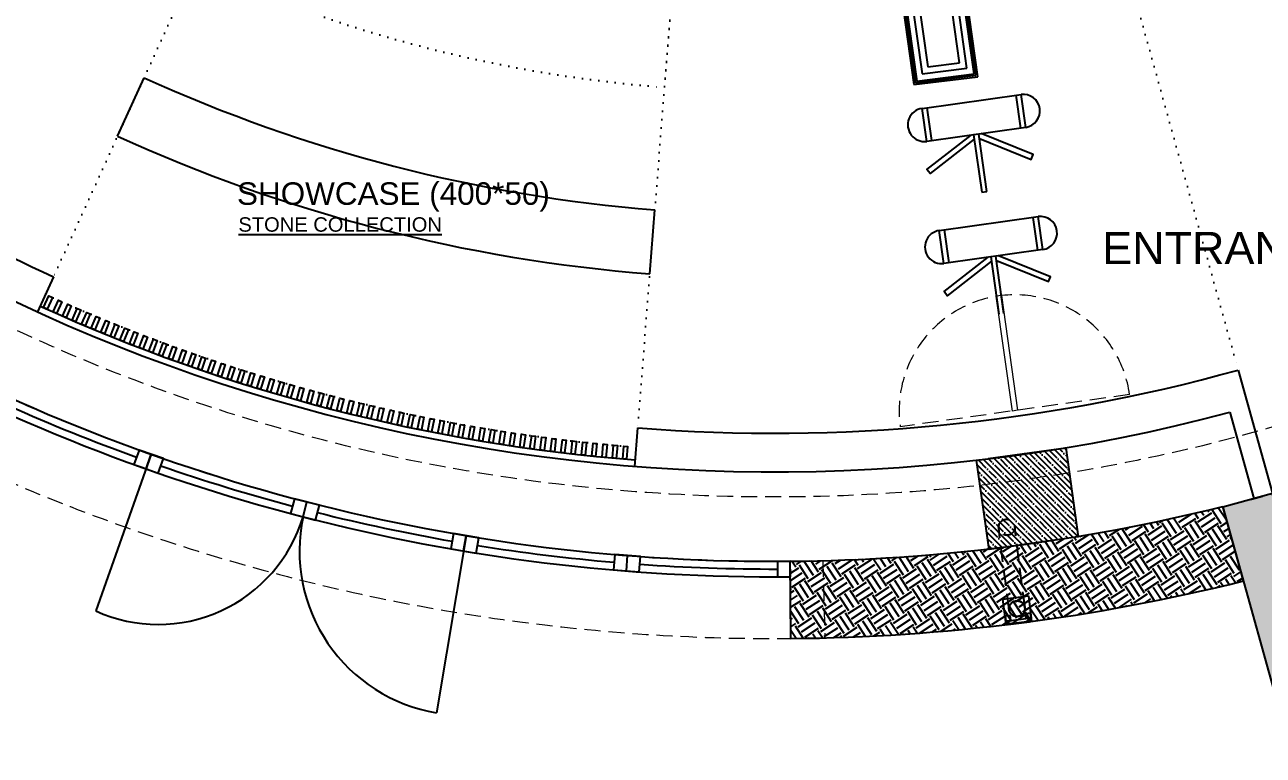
# Model space of a CAD drawing. Header units: millimetres. Extents: x 132785 to 150483, y 90225 to 103753.
# Drawn here: x 135139 to 136101, y 91648 to 92216 of the extents above; entities that cross this region are included whole.
import ezdxf

# ---------------------------------------------------------------- set-up
doc = ezdxf.new("R2010")
doc.units = ezdxf.units.MM
doc.linetypes.add('061-GZM-AP-100$0$HIDDEN', pattern=[0.375, 0.25, -0.125])
doc.linetypes.add('DOT', pattern=[6.35, 0, -6.35])
for name, color, linetype in [('061-GZM-AP-100$0$A-cam', 20, 'Continuous'), ('061-GZM-AP-100$0$A-cephe', 181, 'Continuous'), ('061-GZM-AP-100$0$A-earthwall', 4, 'Continuous'), ('061-GZM-AP-100$0$A-HATCH', 8, 'Continuous'), ('061-GZM-AP-100$0$A-tasiyici', 5, 'Continuous')]:
    doc.layers.add(name, color=color, linetype=linetype)
doc.layers.add('061-GZM-AP-100$0$A-kiris', color=252, linetype='Continuous', lineweight=0)
doc.styles.get("Standard").update_dxf_attribs({"font": 'arial.ttf'})

# ---------------------------------------------------------------- blocks, each defined once
blk = doc.blocks.new('061-GZM-AP-100$0$a')
at = {"layer": '061-GZM-AP-100$0$A-cephe'}
blk.add_line((0, 18), (0, 30), dxfattribs=at)
blk.add_lwpolyline([(-10, 30), (-10, 18), (10, 18), (10, 30)], close=True, dxfattribs=at)
blk = doc.blocks.new('061-GZM-AP-100$0$20-40-2')
at = {"color": 20, "ltscale": 2}
for points in [[(0, 0), (40, 0), (40, 40), (0, 40)], [(2, 2), (38, 2), (38, 38), (2, 38)]]:
    blk.add_lwpolyline(points, close=True, dxfattribs=at)
blk = doc.blocks.new('*U3')
at = {"color": 20, "ltscale": 0.2}
blk.add_lwpolyline([(-5.5, 25), (-4.3, 25), (-3.2, 23, -0.414221), (-3.4, 22.3), (-3.5, 22.2, 0.414228), (-3.6, 22), (-2.9, 20.8, 0.767327), (-2, 21), (-2, 25), (1.7, 25), (2, 25.2), (2.2, 25), (6, 25), (6, 21, 0.76731), (6.9, 20.8), (7.6, 22, 0.414194), (7.5, 22.2), (7.3, 22.3, -0.414213), (7.2, 23), (8.3, 25), (14, 25), (14, 15.2), (14.2, 15), (14, 14.7), (14, 2), (34, 2), (34, 4), (16, 4), (16, 25), (22, 25), (22, 27), (-5.5, 27)], format="xyb", close=True, dxfattribs=at)
at = {"color": 20}
blk.add_lwpolyline([(10, 20), (10, 0), (176, 0), (176, 20), (174, 20), (174, 2), (12, 2), (12, 20), (10, 20)], dxfattribs=at)
blk.add_lwpolyline([(12, 3.5), (14, 3.5), (14, 18.5), (12, 18.5)], close=True, dxfattribs=at)

msp = doc.modelspace()

# ---------------------------------------------------------------- hatches: boundary and pattern name
at = {"layer": '061-GZM-AP-100$0$A-HATCH'}
h = msp.add_hatch(dxfattribs=at)
h.set_pattern_fill('ANSI35', color=253, angle=-37, style=0)
h.set_pattern_definition([(8, (135720.849, 93248.707), (-0.88375, 6.288202), []), (8, (135724.435, 93246.005), (-0.88375, 6.288202), [7.9375, -1.5875, 0, -1.5875])])
h.paths.add_polyline_path([(136069.799, 91840.753), (136123.247, 91648.027), (136161.792, 91658.717), (136108.344, 91851.443)])
h.paths.add_polyline_path([(136783.098, 92260.919), (136968.543, 92078.682), (136940.507, 92050.152), (136755.062, 92232.389)])
h.paths.add_polyline_path([(137089.158, 93428.388), (137085.679, 93453.144), (136743.963, 93405.119), (136747.442, 93380.363)])
edge = h.paths.add_edge_path()
edge.add_line((137161.19, 93415.79), (137136.426, 93412.31))
edge.add_arc((135720.849, 93248.707), 1425, 352.502601, 366.592595, ccw=False)
edge.add_line((137133.666, 93062.771), (136747.441, 93117.052))
edge.add_line((136747.441, 93117.052), (136743.962, 93092.295))
edge.add_line((136743.962, 93092.295), (137154.945, 93034.535))
edge.add_arc((135720.849, 93248.707), 1450, 351.506065, 366.616865)
h = msp.add_hatch(dxfattribs=at)
h.set_pattern_fill('ANSI35', color=253, angle=-90, style=0)
h.set_pattern_definition([(315, (22133.83, 1802.77), (4.49012806, 4.49012806), []), (315, (22133.83, 1798.28), (4.49012806, 4.49012806), [7.9375, -1.5875, 0, -1.5875])])
h.paths.add_polyline_path([(135957.309, 91817.689), (135887.99, 91807.947), (135878.248, 91877.266), (135947.567, 91887.008)])

# ---------------------------------------------------------------- linework, layer by layer
at = {"color": 253, "ltscale": 12}
for p, q in [((135781.748, 92563.91), (135836.051, 92177.528)), ((135870.789, 92181.84), (135847.15, 92350.039)), ((135836.051, 92177.528), (135870.789, 92181.84))]:
    msp.add_line(p, q, dxfattribs=at)
at = {"color": 253}
for p, q in [((135775.308, 92555.844), (135829.651, 92169.176)), ((135776.382, 92557.183), (135830.717, 92170.568)), ((135777.456, 92558.525), (135831.784, 92171.96)), ((135813.195, 92376.08), (135840.317, 92183.096)), ((135865.13, 92186.176), (135841.501, 92354.308)), ((135876.447, 92177.504), (135852.795, 92345.797)), ((135877.862, 92176.42), (135854.206, 92344.741)), ((135879.276, 92175.336), (135855.616, 92343.686)), ((135840.317, 92183.096), (135865.13, 92186.176)), ((135829.651, 92169.176), (135879.276, 92175.336)), ((135830.717, 92170.568), (135877.862, 92176.42)), ((135831.784, 92171.96), (135876.447, 92177.504)), ((135835.941, 92150.639), (135912.884, 92161.452)), ((135908.824, 92160.882), (135912.415, 92135.333)), ((135916.475, 92135.903), (135912.884, 92161.452)), ((135839.531, 92125.09), (135835.941, 92150.639)), ((135843.591, 92125.66), (135840.001, 92151.209)), ((135916.475, 92135.903), (135839.531, 92125.09)), ((135879.984, 92130.775), (135876.023, 92130.218)), ((135886.246, 92086.213), (135879.984, 92130.775)), ((135876.023, 92130.218), (135882.285, 92085.656)), ((135882.285, 92085.656), (135886.246, 92086.213)), ((135849.273, 92055.771), (135926.217, 92066.585)), ((135922.157, 92066.014), (135925.748, 92040.465)), ((135929.808, 92041.036), (135926.217, 92066.585)), ((135852.864, 92030.222), (135849.273, 92055.771)), ((135856.924, 92030.793), (135853.333, 92056.341)), ((135929.808, 92041.036), (135852.864, 92030.222)), ((135893.316, 92035.907), (135889.355, 92035.35)), ((135889.355, 92035.35), (135895.618, 91990.788)), ((135899.579, 91991.345), (135893.316, 92035.907)), ((136037.584, 91822.977), (136031.453, 91832.365)), ((136035.441, 91829.162), (136044.998, 91835.403)), ((136050.876, 91831.658), (136047.981, 91836.091)), ((136050.415, 91829.461), (136061.048, 91836.406)), ((136054.863, 91834.262), (136052.916, 91837.243)), ((136053.019, 91825.474), (136063.652, 91832.418)), ((136058.85, 91836.867), (136057.842, 91838.411)), ((136068.453, 91827.97), (136061.509, 91838.603)), ((136072.441, 91830.574), (136066.028, 91840.392)), ((136085.692, 91783.446), (136069.652, 91841.285)), ((135981.624, 91818.662), (135989.514, 91823.814)), ((135998.741, 91812.776), (135991.796, 91823.409)), ((135993.993, 91822.948), (135997.729, 91825.388)), ((135996.597, 91818.961), (136007.23, 91825.905)), ((136012.032, 91821.457), (136008.119, 91827.449)), ((136011.571, 91819.26), (136022.204, 91826.204)), ((136016.019, 91824.061), (136013.138, 91828.472)), ((136020.007, 91826.665), (136018.147, 91829.512)), ((136020.468, 91828.863), (136023.048, 91830.548)), ((136029.61, 91817.769), (136022.665, 91828.402)), ((136033.597, 91820.373), (136026.652, 91831.006)), ((136038.045, 91825.174), (136048.678, 91832.119)), ((136047.187, 91814.08), (136040.243, 91824.713)), ((136051.175, 91816.685), (136044.23, 91827.318)), ((136055.162, 91819.289), (136048.217, 91829.922)), ((136055.623, 91821.486), (136066.256, 91828.431)), ((136068.753, 91812.996), (136061.808, 91823.629)), ((136072.74, 91815.601), (136065.795, 91826.234)), ((136067.992, 91825.773), (136073.04, 91829.069)), ((136070.597, 91821.785), (136074.375, 91824.253)), ((135925.203, 91812.149), (135927.224, 91813.469)), ((135938.332, 91803.659), (135931.517, 91814.093)), ((135942.319, 91806.263), (135936.702, 91814.864)), ((135940.176, 91812.448), (135946.086, 91816.308)), ((135942.78, 91808.46), (135953.413, 91815.405)), ((135959.897, 91802.575), (135952.952, 91813.208)), ((135955.61, 91814.944), (135953.903, 91817.559)), ((135955.149, 91812.747), (135965.476, 91819.491)), ((135957.754, 91808.759), (135968.387, 91815.704)), ((135959.598, 91817.548), (135959.039, 91818.405)), ((135973.188, 91811.256), (135967.574, 91819.852)), ((135977.176, 91813.86), (135972.68, 91820.743)), ((135972.727, 91809.059), (135983.36, 91816.003)), ((135981.163, 91816.464), (135977.775, 91821.651)), ((135990.766, 91807.567), (135983.821, 91818.2)), ((135994.753, 91810.172), (135987.809, 91820.805)), ((135999.202, 91814.973), (136009.835, 91821.918)), ((136008.344, 91803.879), (136001.399, 91814.512)), ((136012.331, 91806.483), (136005.386, 91817.116)), ((136016.318, 91809.088), (136009.374, 91819.721)), ((136014.175, 91815.272), (136024.808, 91822.217)), ((136016.779, 91811.285), (136027.412, 91818.23)), ((136029.909, 91802.795), (136022.964, 91813.428)), ((136033.896, 91805.399), (136026.951, 91816.032)), ((136029.149, 91815.571), (136039.782, 91822.516)), ((136031.753, 91811.584), (136042.386, 91818.529)), ((136034.357, 91807.597), (136044.99, 91814.541)), ((136046.726, 91811.883), (136057.359, 91818.828)), ((136049.331, 91807.896), (136059.964, 91814.841)), ((136064.765, 91810.392), (136057.82, 91821.025)), ((136064.304, 91808.195), (136074.937, 91815.14)), ((136073.201, 91817.798), (136075.711, 91819.437)), ((136076.954, 91814.955), (136075.398, 91817.337)), ((135842.768, 91801.918), (135841.577, 91803.742)), ((135842.307, 91799.721), (135849.511, 91804.427)), ((135860.345, 91798.23), (135855.916, 91805.012)), ((135864.333, 91800.834), (135861.271, 91805.523)), ((135868.32, 91803.438), (135866.613, 91806.052)), ((135868.781, 91805.636), (135869.94, 91806.392)), ((135877.923, 91794.542), (135870.978, 91805.175)), ((135881.91, 91797.146), (135875.49, 91806.977)), ((135885.898, 91799.75), (135880.799, 91807.556)), ((135883.755, 91805.935), (135887.378, 91808.302)), ((135886.359, 91801.947), (135896.992, 91808.892)), ((135899.488, 91793.458), (135892.543, 91804.091)), ((135903.475, 91796.062), (135896.531, 91806.695)), ((135899.189, 91808.431), (135898.412, 91809.62)), ((135898.728, 91806.234), (135905.225, 91810.477)), ((135901.332, 91802.247), (135911.965, 91809.191)), ((135903.937, 91798.259), (135914.57, 91805.204)), ((135916.767, 91804.743), (135912.408, 91811.416)), ((135916.306, 91802.546), (135926.939, 91809.49)), ((135920.754, 91807.347), (135917.635, 91812.123)), ((135918.91, 91798.558), (135929.543, 91805.503)), ((135924.742, 91809.951), (135922.851, 91812.847)), ((135934.344, 91801.055), (135927.4, 91811.688)), ((135933.883, 91798.857), (135944.516, 91805.802)), ((135951.922, 91797.366), (135944.977, 91807.999)), ((135955.91, 91799.971), (135948.965, 91810.604)), ((135960.358, 91804.772), (135970.991, 91811.717)), ((135969.5, 91793.678), (135962.555, 91804.311)), ((135973.487, 91796.282), (135966.543, 91806.915)), ((135977.475, 91798.887), (135970.53, 91809.52)), ((135975.331, 91805.071), (135985.964, 91812.016)), ((135977.936, 91801.084), (135988.569, 91808.029)), ((135995.052, 91795.198), (135988.108, 91805.831)), ((135990.305, 91805.37), (136000.938, 91812.315)), ((135992.909, 91801.383), (136003.542, 91808.328)), ((135995.513, 91797.396), (136006.146, 91804.34)), ((136007.883, 91801.682), (136018.516, 91808.627)), ((136010.487, 91797.695), (136021.12, 91804.639)), ((136025.921, 91800.191), (136018.977, 91810.824)), ((136025.46, 91797.994), (136036.093, 91804.938)), ((136043.499, 91796.503), (136036.554, 91807.136)), ((136047.487, 91799.107), (136040.542, 91809.74)), ((136051.474, 91801.711), (136044.529, 91812.344)), ((136051.935, 91803.908), (136062.568, 91810.853)), ((136061.077, 91792.814), (136054.132, 91803.447)), ((136065.064, 91795.419), (136058.12, 91806.052)), ((136069.052, 91798.023), (136062.107, 91808.656)), ((136066.908, 91804.208), (136077.541, 91811.152)), ((136069.513, 91800.22), (136079.272, 91806.595)), ((136079.752, 91804.864), (136079.685, 91804.968)), ((135734.026, 91738.765), (135733.502, 91798.762)), ((135737.899, 91794.101), (135734.847, 91798.775)), ((135738.36, 91796.298), (135742.292, 91798.866)), ((135747.502, 91785.204), (135740.558, 91795.837)), ((135751.49, 91787.808), (135744.545, 91798.441)), ((135755.477, 91790.413), (135749.87, 91798.998)), ((135753.334, 91796.597), (135757.265, 91799.165)), ((135755.938, 91792.61), (135766.368, 91799.422)), ((135769.067, 91784.12), (135762.123, 91794.753)), ((135773.055, 91786.724), (135766.11, 91797.357)), ((135768.307, 91796.896), (135772.488, 91799.627)), ((135768.768, 91799.094), (135768.509, 91799.491)), ((135770.912, 91792.909), (135781.545, 91799.854)), ((135773.516, 91788.922), (135784.149, 91795.866)), ((135786.346, 91795.405), (135783.31, 91800.053)), ((135785.885, 91793.208), (135796.518, 91800.153)), ((135788.489, 91789.221), (135799.122, 91796.165)), ((135790.333, 91798.01), (135788.836, 91800.302)), ((135803.924, 91791.717), (135798.016, 91800.762)), ((135803.463, 91789.52), (135814.096, 91796.465)), ((135807.911, 91794.321), (135803.507, 91801.065)), ((135811.899, 91796.926), (135808.984, 91801.388)), ((135812.36, 91799.123), (135816.566, 91801.87)), ((135821.502, 91788.029), (135814.557, 91798.662)), ((135825.489, 91790.633), (135818.544, 91801.266)), ((135829.476, 91793.237), (135823.526, 91802.347)), ((135827.333, 91799.422), (135832.874, 91803.041)), ((135829.937, 91795.435), (135840.57, 91802.379)), ((135839.079, 91784.34), (135832.135, 91794.973)), ((135843.067, 91786.945), (135836.122, 91797.578)), ((135847.054, 91789.549), (135840.109, 91800.182)), ((135844.911, 91795.734), (135855.544, 91802.678)), ((135847.515, 91791.746), (135858.148, 91798.691)), ((135860.644, 91783.256), (135853.7, 91793.889)), ((135864.632, 91785.861), (135857.687, 91796.494)), ((135859.884, 91796.033), (135870.517, 91802.977)), ((135862.489, 91792.045), (135873.122, 91798.99)), ((135865.093, 91788.058), (135875.726, 91795.003)), ((135877.462, 91792.344), (135888.095, 91799.289)), ((135880.066, 91788.357), (135890.699, 91795.302)), ((135895.501, 91790.853), (135888.556, 91801.486)), ((135895.04, 91788.656), (135905.673, 91795.601)), ((135913.078, 91787.165), (135906.134, 91797.798)), ((135917.066, 91789.769), (135910.121, 91800.402)), ((135921.053, 91792.374), (135914.109, 91803.007)), ((135921.514, 91794.571), (135932.147, 91801.516)), ((135930.656, 91783.477), (135923.711, 91794.11)), ((135934.644, 91786.081), (135927.699, 91796.714)), ((135938.631, 91788.685), (135931.686, 91799.318)), ((135936.488, 91794.87), (135947.121, 91801.815)), ((135939.092, 91790.883), (135949.725, 91797.827)), ((135956.209, 91784.997), (135949.264, 91795.63)), ((135951.461, 91795.169), (135962.094, 91802.114)), ((135954.065, 91791.182), (135964.698, 91798.126)), ((135956.67, 91787.194), (135967.303, 91794.139)), ((135969.039, 91791.481), (135979.672, 91798.426)), ((135971.643, 91787.493), (135982.276, 91794.438)), ((135987.078, 91789.99), (135980.133, 91800.623)), ((135991.065, 91792.594), (135984.12, 91803.227)), ((135986.617, 91787.793), (135997.25, 91794.737)), ((136004.655, 91786.301), (135997.711, 91796.934)), ((136008.643, 91788.906), (136001.698, 91799.539)), ((136012.63, 91791.51), (136005.685, 91802.143)), ((136013.091, 91793.707), (136023.724, 91800.652)), ((136026.221, 91785.217), (136019.276, 91795.85)), ((136030.208, 91787.822), (136023.263, 91798.455)), ((136028.065, 91794.006), (136038.698, 91800.951)), ((136030.669, 91790.019), (136041.302, 91796.964)), ((136047.786, 91784.133), (136040.841, 91794.766)), ((136043.038, 91794.305), (136053.671, 91801.25)), ((136045.642, 91790.318), (136056.275, 91797.263)), ((136060.616, 91790.617), (136071.249, 91797.562)), ((136078.655, 91789.126), (136071.71, 91799.759)), ((136082.642, 91791.73), (136075.697, 91802.363)), ((135733.912, 91791.497), (135733.561, 91792.034)), ((135733.584, 91789.386), (135740.097, 91793.64)), ((135733.634, 91783.73), (135742.701, 91789.653)), ((135734.672, 91778.72), (135745.305, 91785.665)), ((135747.041, 91783.007), (135757.674, 91789.952)), ((135749.646, 91779.02), (135760.279, 91785.964)), ((135765.08, 91781.516), (135758.135, 91792.149)), ((135764.619, 91779.319), (135775.252, 91786.263)), ((135782.658, 91777.828), (135775.713, 91788.461)), ((135786.645, 91780.432), (135779.7, 91791.065)), ((135790.633, 91783.036), (135783.688, 91793.669)), ((135791.094, 91785.233), (135801.727, 91792.178)), ((135800.236, 91774.139), (135793.291, 91784.772)), ((135804.223, 91776.744), (135797.278, 91787.377)), ((135808.21, 91779.348), (135801.266, 91789.981)), ((135806.067, 91785.532), (135816.7, 91792.477)), ((135808.671, 91781.545), (135819.304, 91788.49)), ((135825.788, 91775.66), (135818.843, 91786.293)), ((135821.041, 91785.832), (135831.674, 91792.776)), ((135823.645, 91781.844), (135834.278, 91788.789)), ((135826.249, 91777.857), (135836.882, 91784.802)), ((135838.618, 91782.143), (135849.251, 91789.088)), ((135841.223, 91778.156), (135851.856, 91785.101)), ((135856.657, 91780.652), (135849.712, 91791.285)), ((135856.196, 91778.455), (135866.829, 91785.4)), ((135874.235, 91776.964), (135867.29, 91787.597)), ((135878.222, 91779.568), (135871.277, 91790.201)), ((135882.209, 91782.172), (135875.265, 91792.805)), ((135882.671, 91784.37), (135893.304, 91791.314)), ((135895.8, 91775.88), (135888.855, 91786.513)), ((135899.787, 91778.484), (135892.842, 91789.117)), ((135897.644, 91784.669), (135908.277, 91791.614)), ((135900.248, 91780.681), (135910.881, 91787.626)), ((135917.365, 91774.796), (135910.42, 91785.429)), ((135912.617, 91784.968), (135923.25, 91791.913)), ((135915.222, 91780.981), (135925.855, 91787.925)), ((135930.195, 91781.28), (135940.828, 91788.224)), ((135932.799, 91777.292), (135943.432, 91784.237)), ((135948.234, 91779.789), (135941.289, 91790.422)), ((135952.221, 91782.393), (135945.277, 91793.026)), ((135947.773, 91777.591), (135958.406, 91784.536)), ((135965.812, 91776.1), (135958.867, 91786.733)), ((135969.799, 91778.705), (135962.854, 91789.338)), ((135973.786, 91781.309), (135966.842, 91791.942)), ((135974.247, 91783.506), (135984.88, 91790.451)), ((135987.377, 91775.016), (135980.432, 91785.649)), ((135991.364, 91777.621), (135984.419, 91788.254)), ((135989.221, 91783.805), (135999.854, 91790.75)), ((135991.825, 91779.818), (136002.458, 91786.763)), ((136008.942, 91773.932), (136001.997, 91784.565)), ((136004.194, 91784.104), (136014.827, 91791.049)), ((136006.799, 91780.117), (136017.432, 91787.062)), ((136022.233, 91782.613), (136015.288, 91793.246)), ((136021.772, 91780.416), (136032.405, 91787.361)), ((136039.811, 91778.925), (136032.866, 91789.558)), ((136043.798, 91781.529), (136036.854, 91792.162)), ((136048.247, 91786.331), (136058.88, 91793.275)), ((136056.564, 91776.499), (136050.444, 91785.87)), ((136061.376, 91777.841), (136054.431, 91788.474)), ((136065.363, 91780.445), (136058.419, 91791.078)), ((136063.22, 91786.63), (136073.853, 91793.575)), ((136065.824, 91782.642), (136076.457, 91789.587)), ((136074.651, 91780.741), (136072.009, 91784.786)), ((136079.56, 91781.933), (136075.996, 91787.39)), ((136078.194, 91786.929), (136083.724, 91790.541)), ((136080.798, 91782.942), (136085.06, 91785.725)), ((135734.211, 91776.523), (135733.689, 91777.322)), ((135733.716, 91774.304), (135736.408, 91776.062)), ((135743.814, 91767.626), (135736.869, 91778.259)), ((135747.801, 91770.231), (135740.857, 91780.864)), ((135751.789, 91772.835), (135744.844, 91783.468)), ((135752.25, 91775.032), (135762.883, 91781.977)), ((135761.392, 91763.938), (135754.447, 91774.571)), ((135765.379, 91766.542), (135758.434, 91777.175)), ((135769.367, 91769.147), (135762.422, 91779.78)), ((135767.223, 91775.331), (135777.856, 91782.276)), ((135769.828, 91771.344), (135780.461, 91778.289)), ((135786.944, 91765.458), (135780, 91776.091)), ((135782.197, 91775.63), (135792.83, 91782.575)), ((135784.801, 91771.643), (135795.434, 91778.588)), ((135787.405, 91767.656), (135798.038, 91774.6)), ((135799.775, 91771.942), (135810.408, 91778.887)), ((135802.379, 91767.955), (135813.012, 91774.899)), ((135817.813, 91770.451), (135810.869, 91781.084)), ((135821.801, 91773.055), (135814.856, 91783.688)), ((135817.352, 91768.254), (135827.985, 91775.199)), ((135835.391, 91766.763), (135828.446, 91777.396)), ((135839.378, 91769.367), (135832.434, 91780)), ((135843.366, 91771.971), (135836.421, 91782.604)), ((135843.827, 91774.169), (135854.46, 91781.113)), ((135856.956, 91765.679), (135850.011, 91776.312)), ((135860.943, 91768.283), (135853.999, 91778.916)), ((135858.8, 91774.468), (135869.433, 91781.412)), ((135861.405, 91770.48), (135872.038, 91777.425)), ((135878.521, 91764.595), (135871.576, 91775.228)), ((135873.774, 91774.767), (135884.407, 91781.711)), ((135876.378, 91770.779), (135887.011, 91777.724)), ((135891.812, 91773.276), (135884.868, 91783.909)), ((135891.351, 91771.078), (135901.984, 91778.023)), ((135909.39, 91769.587), (135902.445, 91780.22)), ((135913.378, 91772.192), (135906.433, 91782.825)), ((135917.826, 91776.993), (135928.459, 91783.938)), ((135926.968, 91765.899), (135920.023, 91776.532)), ((135930.955, 91768.503), (135924.011, 91779.136)), ((135934.943, 91771.108), (135927.998, 91781.741)), ((135935.404, 91773.305), (135946.037, 91780.25)), ((135948.533, 91764.815), (135941.588, 91775.448)), ((135952.52, 91767.419), (135945.576, 91778.052)), ((135950.377, 91773.604), (135961.01, 91780.549)), ((135952.981, 91769.617), (135963.614, 91776.561)), ((135965.351, 91773.903), (135975.984, 91780.848)), ((135967.955, 91769.916), (135978.588, 91776.86)), ((135983.389, 91772.412), (135976.445, 91783.045)), ((135982.928, 91770.215), (135993.561, 91777.16)), ((136000.967, 91768.724), (135994.022, 91779.357)), ((136004.955, 91771.328), (135998.01, 91781.961)), ((136009.403, 91776.13), (136020.036, 91783.074)), ((136016.634, 91767.96), (136011.6, 91775.668)), ((136021.661, 91768.973), (136015.588, 91778.273)), ((136026.52, 91770.244), (136019.575, 91780.877)), ((136024.376, 91776.429), (136035.009, 91783.373)), ((136026.981, 91772.441), (136037.614, 91779.386)), ((136035.016, 91771.751), (136033.165, 91774.584)), ((136040.005, 91772.821), (136037.153, 91777.189)), ((136039.35, 91776.728), (136049.983, 91783.672)), ((136043.112, 91773.496), (136052.587, 91779.685)), ((136065.327, 91778.525), (136067.561, 91779.984)), ((136069.731, 91779.564), (136068.022, 91782.181)), ((135733.765, 91768.648), (135739.013, 91772.075)), ((135733.814, 91762.991), (135741.617, 91768.087)), ((135748.101, 91755.257), (135741.156, 91765.89)), ((135743.353, 91765.429), (135753.986, 91772.374)), ((135745.957, 91761.442), (135756.59, 91768.387)), ((135760.931, 91761.741), (135771.564, 91768.686)), ((135778.97, 91760.25), (135772.025, 91770.883)), ((135782.957, 91762.854), (135776.012, 91773.487)), ((135778.509, 91758.053), (135789.142, 91764.997)), ((135796.547, 91756.562), (135789.603, 91767.195)), ((135800.535, 91759.166), (135793.59, 91769.799)), ((135804.522, 91761.77), (135797.577, 91772.403)), ((135804.983, 91763.967), (135815.616, 91770.912)), ((135818.112, 91755.478), (135811.168, 91766.111)), ((135822.1, 91758.082), (135815.155, 91768.715)), ((135819.957, 91764.266), (135830.59, 91771.211)), ((135822.561, 91760.279), (135833.194, 91767.224)), ((135839.677, 91754.394), (135832.733, 91765.027)), ((135834.93, 91764.566), (135845.563, 91771.51)), ((135837.534, 91760.578), (135848.167, 91767.523)), ((135852.969, 91763.074), (135846.024, 91773.707)), ((135852.508, 91760.877), (135863.141, 91767.822)), ((135870.546, 91759.386), (135863.602, 91770.019)), ((135874.534, 91761.99), (135867.589, 91772.623)), ((135878.982, 91766.792), (135889.615, 91773.737)), ((135888.124, 91755.698), (135881.179, 91766.331)), ((135892.112, 91758.302), (135885.167, 91768.935)), ((135896.099, 91760.906), (135889.154, 91771.539)), ((135893.956, 91767.091), (135904.589, 91774.036)), ((135896.56, 91763.104), (135907.193, 91770.048)), ((135909.689, 91754.614), (135902.745, 91765.247)), ((135913.677, 91757.218), (135906.732, 91767.851)), ((135908.929, 91767.39), (135919.562, 91774.335)), ((135911.533, 91763.403), (135922.166, 91770.348)), ((135914.138, 91759.415), (135924.771, 91766.36)), ((135926.507, 91763.702), (135937.14, 91770.647)), ((135929.111, 91759.715), (135939.744, 91766.659)), ((135944.546, 91762.211), (135937.601, 91772.844)), ((135944.085, 91760.014), (135954.718, 91766.958)), ((135962.123, 91758.523), (135955.179, 91769.156)), ((135966.111, 91761.127), (135959.166, 91771.76)), ((135970.098, 91763.731), (135963.153, 91774.364)), ((135970.559, 91765.928), (135981.192, 91772.873)), ((135976.047, 91760.428), (135972.756, 91765.467)), ((135981.158, 91761.314), (135976.744, 91768.072)), ((135986.257, 91762.215), (135980.731, 91770.676)), ((135985.533, 91766.227), (135996.166, 91773.172)), ((135988.796, 91762.671), (135998.77, 91769.185)), ((135999.804, 91764.698), (135998.309, 91766.988)), ((136000.506, 91766.527), (136011.139, 91773.471)), ((136009.153, 91766.486), (136013.743, 91769.484)), ((136030.016, 91770.697), (136029.178, 91771.98)), ((135740.126, 91750.049), (135733.844, 91759.667)), ((135744.113, 91752.653), (135737.168, 91763.286)), ((135748.562, 91757.454), (135759.195, 91764.399)), ((135757.704, 91746.36), (135750.759, 91756.993)), ((135761.691, 91748.965), (135754.746, 91759.598)), ((135765.678, 91751.569), (135758.734, 91762.202)), ((135763.535, 91757.754), (135774.168, 91764.698)), ((135766.139, 91753.766), (135776.772, 91760.711)), ((135779.269, 91745.276), (135772.324, 91755.909)), ((135783.256, 91747.881), (135776.311, 91758.514)), ((135781.113, 91754.065), (135791.746, 91761.01)), ((135783.717, 91750.078), (135794.35, 91757.023)), ((135796.086, 91754.364), (135806.719, 91761.309)), ((135798.691, 91750.377), (135809.324, 91757.322)), ((135814.125, 91752.873), (135807.18, 91763.506)), ((135813.664, 91750.676), (135824.297, 91757.621)), ((135831.703, 91749.185), (135824.758, 91759.818)), ((135835.69, 91751.789), (135828.745, 91762.422)), ((135840.139, 91756.591), (135850.772, 91763.536)), ((135849.28, 91745.497), (135842.336, 91756.13)), ((135853.268, 91748.101), (135846.323, 91758.734)), ((135857.255, 91750.705), (135850.31, 91761.338)), ((135855.112, 91756.89), (135865.745, 91763.835)), ((135857.716, 91752.903), (135868.349, 91759.847)), ((135874.833, 91747.017), (135867.888, 91757.65)), ((135870.085, 91757.189), (135880.718, 91764.134)), ((135872.69, 91753.202), (135883.323, 91760.146)), ((135875.294, 91749.214), (135885.927, 91756.159)), ((135887.663, 91753.501), (135898.296, 91760.445)), ((135890.267, 91749.513), (135900.9, 91756.458)), ((135905.702, 91752.01), (135898.757, 91762.643)), ((135905.61, 91750.053), (135915.874, 91756.757)), ((135920.868, 91752.013), (135916.335, 91758.954)), ((135926.094, 91752.721), (135920.322, 91761.559)), ((135931.254, 91753.53), (135924.31, 91764.163)), ((135931.715, 91755.727), (135942.348, 91762.672)), ((135934.78, 91753.938), (135933.913, 91755.266)), ((135939.976, 91754.691), (135937.9, 91757.87)), ((135945.162, 91755.461), (135941.887, 91760.475)), ((135946.689, 91756.026), (135957.322, 91762.971)), ((135957.435, 91757.356), (135959.926, 91758.984)), ((135965.145, 91758.6), (135972.295, 91763.27)), ((135994.733, 91763.753), (135994.322, 91764.383)), ((135733.897, 91753.565), (135735.324, 91754.497)), ((135733.946, 91747.909), (135737.929, 91750.51)), ((135743.629, 91738.879), (135737.468, 91748.312)), ((135739.665, 91747.851), (135750.298, 91754.796)), ((135742.269, 91743.864), (135752.902, 91750.809)), ((135744.873, 91739.877), (135755.506, 91746.821)), ((135757.242, 91744.163), (135767.876, 91751.108)), ((135759.847, 91740.176), (135770.48, 91747.121)), ((135775.281, 91742.672), (135768.337, 91753.305)), ((135774.82, 91740.475), (135785.453, 91747.42)), ((135791.946, 91740.382), (135785.914, 91749.617)), ((135796.846, 91741.588), (135789.902, 91752.221)), ((135800.834, 91744.192), (135793.889, 91754.825)), ((135801.295, 91746.39), (135811.928, 91753.334)), ((135806.616, 91741.145), (135803.492, 91745.929)), ((135812.095, 91741.467), (135807.479, 91748.533)), ((135817.56, 91741.807), (135811.467, 91751.137)), ((135816.268, 91746.689), (135826.901, 91753.633)), ((135818.873, 91742.701), (135829.506, 91749.646)), ((135832.075, 91742.809), (135829.044, 91747.449)), ((135831.242, 91746.988), (135841.875, 91753.933)), ((135833.846, 91743), (135844.479, 91749.945)), ((135843.639, 91743.708), (135847.083, 91745.958)), ((135850.3, 91744.266), (135859.452, 91750.244)), ((135864.416, 91745.548), (135859.913, 91752.441)), ((135860.39, 91745.169), (135862.057, 91746.257)), ((135869.764, 91746.068), (135863.901, 91755.046)), ((135878.652, 91746.975), (135877.491, 91748.753)), ((135883.969, 91747.544), (135881.479, 91751.357)), ((135889.275, 91748.13), (135885.466, 91753.962)), ((135898.485, 91749.192), (135903.505, 91752.471)), ((135903.367, 91749.778), (135903.044, 91750.273)), ((135904.882, 91752.672), (135916.787, 91754.185)), ((135916.42, 91751.426), (135918.478, 91752.77)), ((135737.989, 91738.804), (135733.972, 91744.955)), ((135747.381, 91738.94), (135747.071, 91739.416)), ((135752.998, 91739.049), (135751.058, 91742.02)), ((135758.602, 91739.179), (135755.045, 91744.624)), ((135767.407, 91739.425), (135773.084, 91743.133)), ((135773.479, 91739.625), (135772.623, 91740.936)), ((135782.768, 91739.977), (135788.058, 91743.432)), ((135798.389, 91740.699), (135803.031, 91743.731)), ((135821.197, 91742.045), (135821.07, 91742.24)), ((135826.642, 91742.418), (135825.057, 91744.845))]:
    msp.add_line(p, q, dxfattribs=at)
at = {"color": 253, "linetype": 'DOT'}
for p, q in [((135362.139, 92461.591), (135160.829, 92019.856)), ((135652.982, 92386.374), (135614.894, 91902.426)), ((135968.045, 92357.349), (136081.74, 91947.379)), ((135647.882, 92321.574), (135635.721, 92167.052))]:
    msp.add_line(p, q, dxfattribs=at)
for p, q in [((135210.592, 92129.051), (135231.327, 92174.549)), ((135624.309, 92022.056), (135628.232, 92071.902))]:
    msp.add_line(p, q)
at = {"color": 7}
for p, q in [((135160.829, 92019.856), (135148.388, 91992.557)), ((136081.74, 91947.379), (136108.345, 91851.443)), ((136075.281, 91914.54), (136093.891, 91847.435)), ((135614.894, 91902.426), (135612.54, 91872.519))]:
    msp.add_line(p, q, dxfattribs=at)
at = {"color": 253, "lineweight": 0}
for p, q in [((135906.157, 91915.515), (135893.632, 92004.639)), ((135897.593, 92005.196), (135910.119, 91916.072)), ((135910.119, 91916.072), (135906.157, 91915.515))]:
    msp.add_line(p, q, dxfattribs=at)
at = {"color": 253, "linetype": '061-GZM-AP-100$0$HIDDEN', "lineweight": 0, "ltscale": 50}
msp.add_line((135997.262, 91928.319), (135819.014, 91903.268), dxfattribs=at)
at = {"color": 253}
for points in [[(135880.466, 92127.344), (135920.832, 92111.036), (135922.33, 92114.744), (135881.964, 92131.053)], [(135876.505, 92126.788), (135842.198, 92099.984), (135839.735, 92103.136), (135874.042, 92129.94)], [(135889.838, 92031.92), (135855.531, 92005.117), (135853.068, 92008.269), (135887.375, 92035.072)], [(135893.799, 92032.477), (135934.164, 92016.168), (135935.663, 92019.877), (135895.297, 92036.185)], [(135887.41, 91878.554), (135947.567, 91887.008), (135957.309, 91817.689), (135887.99, 91807.947), (135878.248, 91877.266), (135879.922, 91877.501)]]:
    msp.add_lwpolyline(points, dxfattribs=at)
at = {"color": 7}
for points in [[(135153.202, 91995.861), (135157.34, 92004.965), (135160.071, 92003.724), (135155.933, 91994.62), (135153.202, 91995.861)], [(135160.552, 91992.557), (135164.636, 92001.685), (135167.375, 92000.459), (135163.29, 91991.332), (135160.552, 91992.557)], [(135167.921, 91989.296), (135171.952, 91998.447), (135174.697, 91997.238), (135170.667, 91988.086), (135167.921, 91989.296)], [(135175.31, 91986.078), (135179.287, 91995.253), (135182.039, 91994.06), (135178.062, 91984.885), (135175.31, 91986.078)], [(135182.716, 91982.903), (135186.64, 91992.101), (135189.399, 91990.925), (135185.476, 91981.726), (135182.716, 91982.903)], [(135190.142, 91979.772), (135194.011, 91988.993), (135196.777, 91987.832), (135192.908, 91978.611), (135190.142, 91979.772)], [(135197.585, 91976.685), (135201.401, 91985.928), (135204.174, 91984.784), (135200.359, 91975.54), (135197.585, 91976.685)], [(135205.047, 91973.641), (135208.808, 91982.906), (135211.588, 91981.778), (135207.827, 91972.512), (135205.047, 91973.641)], [(135212.526, 91970.64), (135216.233, 91979.928), (135219.019, 91978.816), (135215.313, 91969.529), (135212.526, 91970.64)], [(135220.023, 91967.684), (135223.675, 91976.993), (135226.468, 91975.898), (135222.816, 91966.589), (135220.023, 91967.684)], [(135227.537, 91964.772), (135231.135, 91974.102), (135233.934, 91973.023), (135230.336, 91963.693), (135227.537, 91964.772)], [(135235.068, 91961.904), (135238.611, 91971.255), (135241.416, 91970.192), (135237.873, 91960.841), (135235.068, 91961.904)], [(135242.615, 91959.08), (135246.103, 91968.452), (135248.915, 91967.405), (135245.427, 91958.033), (135242.615, 91959.08)], [(135250.179, 91956.3), (135253.612, 91965.692), (135256.43, 91964.662), (135252.997, 91955.27), (135250.179, 91956.3)], [(135257.76, 91953.565), (135261.137, 91962.977), (135263.961, 91961.963), (135260.583, 91952.551), (135257.76, 91953.565)], [(135265.356, 91950.874), (135268.678, 91960.305), (135271.508, 91959.309), (135268.185, 91949.877), (135265.356, 91950.874)], [(135272.967, 91948.227), (135276.235, 91957.678), (135279.07, 91956.698), (135275.803, 91947.247), (135272.967, 91948.227)], [(135280.594, 91945.625), (135283.806, 91955.096), (135286.647, 91954.132), (135283.435, 91944.662), (135280.594, 91945.625)], [(135288.236, 91943.068), (135291.393, 91952.557), (135294.239, 91951.61), (135291.083, 91942.121), (135288.236, 91943.068)], [(135295.893, 91940.556), (135298.994, 91950.063), (135301.846, 91949.133), (135298.746, 91939.626), (135295.893, 91940.556)], [(135303.565, 91938.089), (135306.61, 91947.614), (135309.467, 91946.701), (135306.423, 91937.175), (135303.565, 91938.089)], [(135311.251, 91935.667), (135314.24, 91945.209), (135317.103, 91944.313), (135314.114, 91934.77), (135311.251, 91935.667)], [(135318.951, 91933.289), (135321.884, 91942.849), (135324.752, 91941.97), (135321.819, 91932.409), (135318.951, 91933.289)], [(135326.665, 91930.957), (135329.542, 91940.534), (135332.415, 91939.671), (135329.538, 91930.094), (135326.665, 91930.957)], [(135334.392, 91928.67), (135337.213, 91938.264), (135340.091, 91937.418), (135337.27, 91927.824), (135334.392, 91928.67)], [(135342.132, 91926.429), (135344.897, 91936.039), (135347.78, 91935.21), (135345.016, 91925.599), (135342.132, 91926.429)], [(135349.886, 91924.233), (135352.594, 91933.859), (135355.482, 91933.046), (135352.774, 91923.42), (135349.886, 91924.233)], [(135357.652, 91922.082), (135360.304, 91931.724), (135363.197, 91930.928), (135360.545, 91921.286), (135357.652, 91922.082)], [(135365.431, 91919.977), (135368.026, 91929.634), (135370.924, 91928.856), (135368.328, 91919.198), (135365.431, 91919.977)], [(135373.222, 91917.917), (135375.761, 91927.59), (135378.662, 91926.828), (135376.124, 91917.156), (135373.222, 91917.917)], [(135381.025, 91915.903), (135383.507, 91925.591), (135386.413, 91924.846), (135383.931, 91915.159), (135381.025, 91915.903)], [(135388.839, 91913.935), (135391.265, 91923.637), (135394.175, 91922.909), (135391.75, 91913.208), (135388.839, 91913.935)], [(135396.665, 91912.013), (135399.034, 91921.729), (135401.948, 91921.018), (135399.58, 91911.303), (135396.665, 91912.013)], [(135404.502, 91910.137), (135406.814, 91919.866), (135409.733, 91919.172), (135407.421, 91909.443), (135404.502, 91910.137)], [(135412.35, 91908.306), (135414.605, 91918.049), (135417.527, 91917.372), (135415.273, 91907.63), (135412.35, 91908.306)], [(135420.209, 91906.522), (135422.406, 91916.277), (135425.333, 91915.618), (135423.136, 91905.863), (135420.209, 91906.522)], [(135428.078, 91904.783), (135430.218, 91914.552), (135433.148, 91913.91), (135431.008, 91904.141), (135428.078, 91904.783)], [(135435.957, 91903.091), (135438.039, 91912.872), (135440.974, 91912.247), (135438.891, 91902.466), (135435.957, 91903.091)], [(135443.845, 91901.445), (135445.871, 91911.238), (135448.809, 91910.63), (135446.783, 91900.837), (135443.845, 91901.445)], [(135451.744, 91899.845), (135453.712, 91909.65), (135456.653, 91909.059), (135454.685, 91899.255), (135451.744, 91899.845)], [(135459.651, 91898.292), (135461.561, 91908.108), (135464.506, 91907.534), (135462.596, 91897.719), (135459.651, 91898.292)], [(135467.567, 91896.785), (135469.42, 91906.611), (135472.368, 91906.056), (135470.515, 91896.229), (135467.567, 91896.785)], [(135475.492, 91895.324), (135477.288, 91905.161), (135480.239, 91904.623), (135478.444, 91894.785), (135475.492, 91895.324)], [(135483.426, 91893.91), (135485.164, 91903.757), (135488.118, 91903.236), (135486.38, 91893.388), (135483.426, 91893.91)], [(135491.368, 91892.542), (135493.048, 91902.4), (135496.005, 91901.896), (135494.325, 91892.038), (135491.368, 91892.542)], [(135499.317, 91891.221), (135500.939, 91901.088), (135503.9, 91900.601), (135502.277, 91890.734), (135499.317, 91891.221)], [(135507.274, 91889.946), (135508.839, 91899.823), (135511.802, 91899.354), (135510.237, 91889.477), (135507.274, 91889.946)], [(135515.239, 91888.718), (135516.745, 91898.604), (135519.711, 91898.152), (135518.204, 91888.266), (135515.239, 91888.718)], [(135523.21, 91887.537), (135524.659, 91897.431), (135527.627, 91896.997), (135526.179, 91887.102), (135523.21, 91887.537)], [(135531.189, 91886.402), (135532.579, 91896.305), (135535.55, 91895.888), (135534.159, 91885.985), (135531.189, 91886.402)], [(135539.173, 91885.314), (135540.506, 91895.225), (135543.479, 91894.825), (135542.147, 91884.915), (135539.173, 91885.314)], [(135547.164, 91884.273), (135548.439, 91894.192), (135551.414, 91893.809), (135550.14, 91883.891), (135547.164, 91884.273)], [(135555.161, 91883.279), (135556.378, 91893.205), (135559.355, 91892.84), (135558.139, 91882.914), (135555.161, 91883.279)], [(135563.164, 91882.332), (135564.322, 91892.264), (135567.302, 91891.917), (135566.144, 91881.984), (135563.164, 91882.332)], [(135571.172, 91881.431), (135572.272, 91891.371), (135575.254, 91891.041), (135574.154, 91881.101), (135571.172, 91881.431)], [(135579.186, 91880.578), (135580.227, 91890.524), (135583.211, 91890.211), (135582.169, 91880.265), (135579.186, 91880.578)], [(135587.204, 91879.771), (135588.187, 91889.723), (135591.172, 91889.428), (135590.189, 91879.476), (135587.204, 91879.771)], [(135595.226, 91879.012), (135596.151, 91888.969), (135599.138, 91888.692), (135598.214, 91878.734), (135595.226, 91879.012)], [(135603.253, 91878.299), (135604.12, 91888.262), (135607.109, 91888.002), (135606.242, 91878.039), (135603.253, 91878.299)]]:
    msp.add_lwpolyline(points, dxfattribs=at)
at = {"color": 253, "linetype": '061-GZM-AP-100$0$HIDDEN', "ltscale": 50}
for points in [[(135903.557, 91761.122), (135895.521, 91824.364)], [(135915.957, 91762.698), (135907.922, 91825.939)]]:
    msp.add_lwpolyline(points, dxfattribs=at)
msp.add_circle((135901.721, 91825.152), 6.25, dxfattribs=at)
at = {"color": 253}
for radius in [6.25, 6.05]:
    msp.add_circle((135909.757, 91761.91), radius, dxfattribs=at)
at = {"color": 253, "linetype": 'DOT'}
for radius, start in [(1085, 155.499918), (1365.444, 245.5)]:
    msp.add_arc((135720.849, 93248.707), radius, start, 265.5, dxfattribs=at)
at = {"color": 7}
for radius, start, end in [(1380.444, 170.499922, 284.877443), (1350.444, 220.500082, 245.5), (1180.444, 245.5, 265.5), (1230.444, 245.5, 265.5), (1350.444, 265.5, 285.500035)]:
    msp.add_arc((135720.849, 93248.707), radius, start, end, dxfattribs=at)
at = {"color": 253}
for centre, radius, start, end in [((135914.68, 92148.678), 12.9, 278.000002, 98.000002), ((135837.736, 92137.864), 12.9, 98.000002, 278.000002), ((135928.013, 92053.81), 12.9, 278.000002, 98.000002), ((135851.069, 92042.996), 12.9, 98.000002, 278.000002), ((135720.849, 93248.707), 1375.444, 245.5, 265.5), ((135720.849, 93248.707), 1450, 270.5, 283.919226), ((135720.849, 93248.707), 1510, 270.5, 283.982053)]:
    msp.add_arc(centre, radius, start, end, dxfattribs=at)
at = {"color": 253, "linetype": '061-GZM-AP-100$0$HIDDEN', "lineweight": 0, "ltscale": 50}
msp.add_arc((135908.138, 91915.793), 90, 8.000002, 188.000002, dxfattribs=at)
at = {"layer": '061-GZM-AP-100$0$A-cam', "color": 253}
for start, end in [(245.893518, 250.106482), (250.893518, 255.106482), (255.893518, 260.106482), (260.893518, 265.106482), (265.893518, 270.106482)]:
    msp.add_arc((135720.849, 93248.707), 1456, start, end, dxfattribs=at)
at = {"layer": '061-GZM-AP-100$0$A-cephe', "color": 253}
for p, q in [((135236.828, 91881.877), (135193.724, 91760.157)), ((135481.529, 91818.593), (135458.498, 91680.964)), ((135733.607, 91786.763), (135733.501, 91798.762))]:
    msp.add_line(p, q, dxfattribs=at)
msp.add_lwpolyline([(135733.502, 91798.762), (135723.503, 91798.675), (135723.607, 91786.676), (135733.607, 91786.763)], dxfattribs=at)
for centre, radius, start, end in [((135720.849, 93248.707), 1450, 240.5, 270.5), ((135720.849, 93248.707), 1462, 240.5, 270.5), ((135242.25, 91867.227), 117.553, 245.619612, 343.212602), ((135479.549, 91806.758), 127.543, 168, 260.499566)]:
    msp.add_arc(centre, radius, start, end, dxfattribs=at)
at = {"layer": '061-GZM-AP-100$0$A-earthwall', "color": 253}
for p, q in [((135898.734, 91769.33), (135918.574, 91771.851)), ((135901.254, 91749.489), (135898.734, 91769.33)), ((135918.574, 91771.851), (135918.574, 91771.851)), ((135918.574, 91771.851), (135921.095, 91752.01))]:
    msp.add_line(p, q, dxfattribs=at)
at = {"layer": '061-GZM-AP-100$0$A-kiris', "color": 253, "linetype": '061-GZM-AP-100$0$HIDDEN', "ltscale": 50}
msp.add_line((135758.805, 91799.204), (135760.376, 91739.225), dxfattribs=at)
for radius in [1450, 1400]:
    msp.add_circle((135720.849, 93248.707), radius, dxfattribs=at)
msp.add_arc((135720.849, 93248.707), 1510, 239.5, 271.5, dxfattribs=at)
at = {"layer": '061-GZM-AP-100$0$A-tasiyici', "color": 253}
msp.add_lwpolyline([(136069.799, 91840.753), (136123.247, 91648.027), (136161.792, 91658.717), (136108.344, 91851.443)], close=True, dxfattribs=at)

# ---------------------------------------------------------------- block references
at = {"color": 253, "xscale": 0.1, "yscale": 0.1, "zscale": 0.1}
for name, p, rotation in [('061-GZM-AP-100$0$20-40-2', (135904.378, 91756.64), 187.2410267274402), ('*U3', (135901.949, 91749.578), 7.241026727440227)]:
    msp.add_blockref(name, p, dxfattribs=dict(at, rotation=rotation))
at = {"color": 253, "extrusion": (0, 0, -1), "xscale": 0.1, "yscale": 0.1, "zscale": -0.1}
for name, p, rotation in [('061-GZM-AP-100$0$20-40-2', (-135916.282, 91758.153), 172.7589732725598), ('*U3', (-135920.401, 91751.922), 352.7589732725598)]:
    msp.add_blockref(name, p, dxfattribs=dict(at, rotation=rotation))
at = {"layer": '061-GZM-AP-100$0$A-cephe', "color": 253}
for p, rotation in [((135226.815, 91853.598), 340.5000000184928), ((135350.286, 91815.849), 345.5000000184928), ((135476.578, 91789.004), 350.5000000184928), ((135604.729, 91773.27), 355.5000000184928)]:
    msp.add_blockref('061-GZM-AP-100$0$a', p, dxfattribs=dict(at, rotation=rotation))

# ---------------------------------------------------------------- texts
at = {"color": 253, "attachment_point": 1}
for s, width, insert, char_height in [('SHOWCASE (400*50)', 670.8921, (135303.471, 92093.242), 17.5), ('ENTRANCE', 259.10859, (135975.942, 92054.676), 25)]:
    msp.add_mtext_dynamic_manual_height_columns(s, width=width, gutter_width=12.5, heights=[0], dxfattribs=dict(at, insert=insert, char_height=char_height))
at = {"color": 7, "insert": (135304.532, 92066.078), "char_height": 11.2, "attachment_point": 1}
msp.add_mtext_dynamic_manual_height_columns('{\\LSTONE COLLECTION}', width=670.8921, gutter_width=12.5, heights=[0], dxfattribs=at)

doc.saveas('drawing.dxf')
